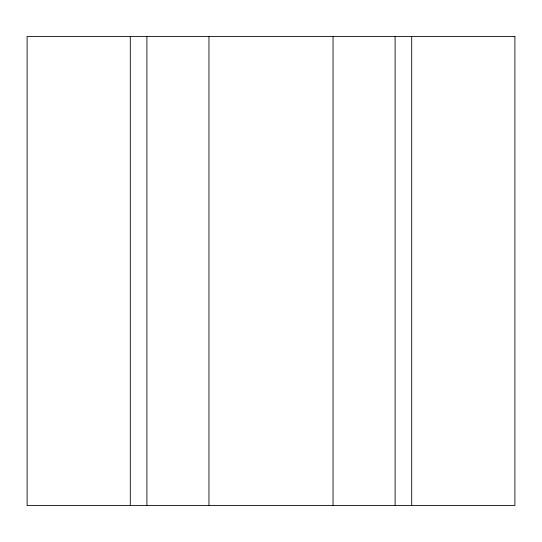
<?xml version="1.0" encoding="UTF-8"?>
<svg xmlns="http://www.w3.org/2000/svg" width="542" height="542" viewBox="0 0 542 542"><rect width="100%" height="100%" fill="white"/><g stroke="black" fill="none" stroke-linecap="round" stroke-linejoin="round"><path stroke-width="0.81" d="M411.71 36.483L411.71 505.517M395.098 36.483L395.098 505.517M333.045 36.483L333.045 505.517M208.955 36.483L208.955 505.517M146.902 36.483L146.902 505.517M130.29 36.483L130.29 505.517M514.9 36.483L27.1 36.483L27.1 505.517L514.9 505.517L514.9 36.483"/></g></svg>
